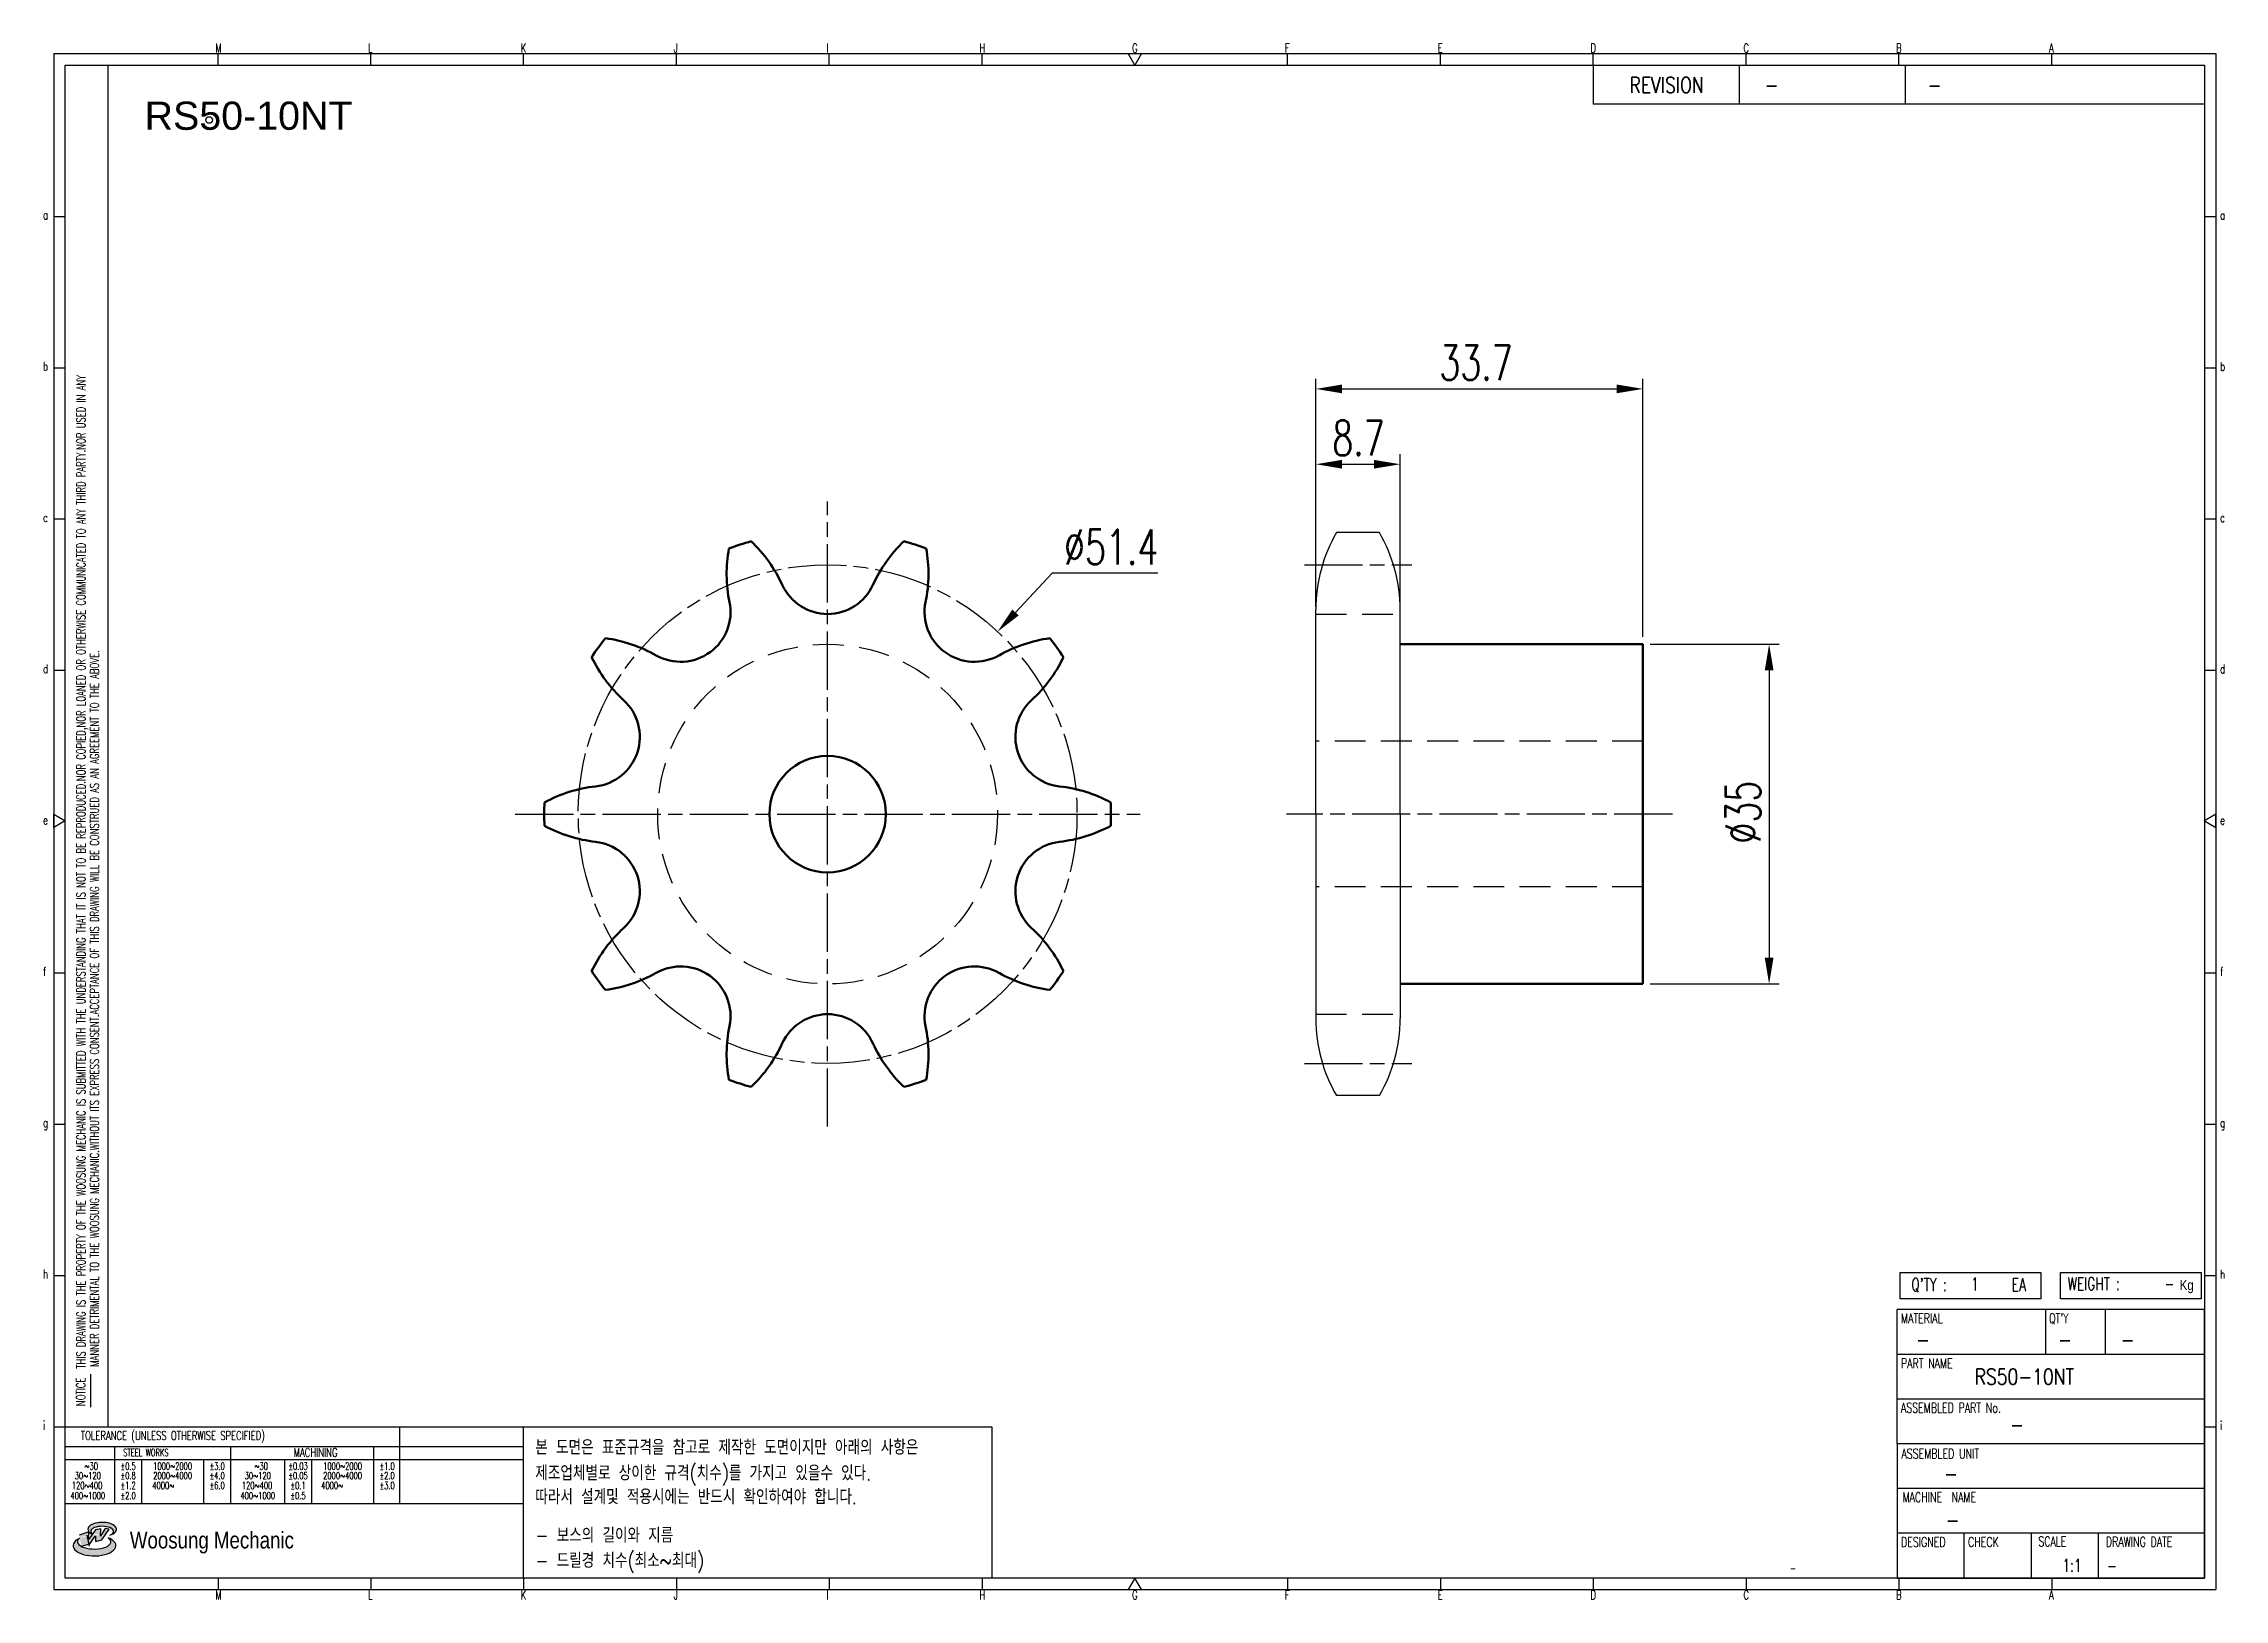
# Model space of a CAD drawing. Header units: millimetres. Extents: x 8308 to 8533, y 4751 to 4911.
import ezdxf
from ezdxf.enums import TextEntityAlignment as Align

# ---------------------------------------------------------------- set-up
doc = ezdxf.new("R2010")
doc.units = ezdxf.units.MM
for name, pattern in [('AM_ISO08W050', [18, 12, -1.5, 3, -1.5]), ('AM_ISO08W050x2', [9, 6, -0.75, 1.5, -0.75]), ('HIDDEN', [9.525, 6.35, -3.175])]:
    doc.linetypes.add(name, pattern=pattern)
for name, color, linetype, lineweight in [('23', 40, 'AM_ISO08W050', 25), ('AM_0N', 7, 'Continuous', 50), ('VIS', 7, 'Continuous', 50)]:
    doc.layers.add(name, color=color, linetype=linetype, lineweight=lineweight)
for name, color, linetype in [('HL', 2, 'HIDDEN'), ('S-DIM', 7, 'Continuous'), ('TITLE', 7, 'Continuous'), ('도면레이아웃', 7, 'Continuous')]:
    doc.layers.add(name, color=color, linetype=linetype)
doc.styles.add('HAN', font='ROMANS.shx', dxfattribs={"width": 0.7, "bigfont": 'whgtxt.shx'})
doc.styles.add('HKD_ST2', font='romans.shx', dxfattribs={"width": 0.7, "height": 4, "bigfont": '@extfont2.shx'})
doc.styles.add('HSG', font='SIMPLEX.shx', dxfattribs={"width": 0.7, "bigfont": 'HSG.shx'})
doc.styles.add('ROMANS', font='romans.shx', dxfattribs={"width": 0.7, "bigfont": 'whgtxt.shx'})
doc.styles.add('SLDTEXTSTYLE4', font='arial.ttf', dxfattribs={"width": 0.8})
doc.styles.get("Standard").update_dxf_attribs({"font": 'arial.ttf'})
doc.dimstyles.new('APP6', dxfattribs={"dimscale": 1.5, "dimtxt": 2.4, "dimasz": 1.8, "dimexe": 0.7, "dimexo": 0.5, "dimgap": 0.6, "dimtad": 1, "dimtoh": 1, "dimdec": 1, "dimrnd": 0.01, "dimzin": 9, "dimdsep": 46, "dimtxsty": 'HSG', "dimcen": 0, "dimclrd": 1, "dimclre": 1, "dimclrt": 256, "dimazin": 2, "dimtp": 1, "dimtm": 1, "dimtfac": 0.5, "dimtdec": 1, "dimtofl": 0, "dimtmove": 0, "dimatfit": 3, "dimfxl": 0, "dimtvp": 1, "dimtolj": 2, "dimlwd": -1, "dimlwe": -1, "dimarcsym": 0})

# ---------------------------------------------------------------- blocks, each defined once
blk = doc.blocks.new('SUYWSHJH')
at = {"layer": '도면레이아웃'}
h = blk.add_hatch(color=10, dxfattribs=at)
h.paths.add_polyline_path([(1.544, 35.177), (1.554, 34.966), (1.779, 35.034), (2.054, 35.422), (1.908, 35.446), (1.728, 35.167), (1.741, 35.439), (1.547, 35.405), (1.292, 35.041), (1.295, 35.33), (0.943, 35.208), (1.03, 34.8), (1.336, 34.885)])
edge = h.paths.add_edge_path()
edge.add_ellipse((1.795, 35.421), major_axis=(-0.53, 0), ratio=0.487785, start_angle=122.36065, end_angle=403.39574)
edge.add_line((1.411, 35.244), (1.419, 35.261))
edge.add_ellipse((1.798, 35.344), major_axis=(-0.423, 0), ratio=0.444396, start_angle=131.58977, end_angle=386.19408, ccw=False)
edge = h.paths.add_edge_path()
edge.add_ellipse((1.512, 34.815), major_axis=(-0.793, 0), ratio=0.480113, start_angle=314.67633, end_angle=590.85213)
edge.add_ellipse((1.501, 34.958), major_axis=(-0.62, 0), ratio=0.43311, start_angle=331.7024, end_angle=574.42495, ccw=False)
for p, q in [((0, 90.118), (80.15, 90.118)), ((0, 90.118), (0, 33.191)), ((6.089, 89.693), (6.089, 90.118)), ((11.753, 89.693), (11.753, 90.118)), ((17.418, 89.693), (17.418, 90.118)), ((23.082, 89.693), (23.082, 90.118)), ((28.746, 89.693), (28.746, 90.118)), ((34.411, 89.693), (34.411, 90.118)), ((45.739, 89.693), (45.739, 90.118)), ((51.404, 89.693), (51.404, 90.118)), ((57.068, 89.693), (57.068, 90.118)), ((62.732, 89.693), (62.732, 90.118)), ((68.397, 89.693), (68.397, 90.118)), ((74.061, 89.693), (74.061, 90.118)), ((80.15, 90.118), (80.15, 33.191)), ((0, 84.085), (0.425, 84.085)), ((79.725, 84.085), (80.15, 84.085)), ((0, 78.478), (0.425, 78.478)), ((79.725, 78.478), (80.15, 78.478)), ((0, 72.87), (0.425, 72.87)), ((79.725, 72.87), (80.15, 72.87)), ((0, 67.262), (0.425, 67.262)), ((79.725, 67.262), (80.15, 67.262)), ((0, 56.047), (0.425, 56.047)), ((79.725, 56.047), (80.15, 56.047)), ((0, 50.439), (0.425, 50.439)), ((79.725, 50.439), (80.15, 50.439)), ((0, 44.832), (0.425, 44.832)), ((79.725, 44.832), (80.15, 44.832)), ((1.377, 39.947), (1.377, 41.174)), ((0, 39.224), (0.425, 39.224)), ((79.725, 39.224), (80.15, 39.224)), ((0, 33.191), (80.15, 33.191)), ((6.089, 33.616), (6.089, 33.191)), ((11.753, 33.616), (11.753, 33.191)), ((17.418, 33.616), (17.418, 33.191)), ((23.082, 33.616), (23.082, 33.191)), ((28.746, 33.616), (28.746, 33.191)), ((34.411, 33.616), (34.411, 33.191)), ((45.739, 33.616), (45.739, 33.191)), ((51.404, 33.616), (51.404, 33.191)), ((57.068, 33.616), (57.068, 33.191)), ((62.732, 33.616), (62.732, 33.191)), ((68.397, 33.616), (68.397, 33.191)), ((74.061, 33.616), (74.061, 33.191))]:
    blk.add_line(p, q)
at = {"color": 2}
for p, q in [((2.017, 39.224), (2.017, 89.693)), ((0.425, 39.224), (17.418, 39.224)), ((12.816, 39.224), (12.816, 36.382)), ((17.418, 33.616), (17.418, 39.224)), ((0.425, 38.487), (17.418, 38.487)), ((0.425, 38.012), (17.418, 38.012)), ((2.257, 38.487), (2.257, 36.382)), ((3.257, 38.012), (3.257, 36.382)), ((5.557, 38.012), (5.557, 36.382)), ((6.557, 38.5), (6.557, 36.382)), ((8.557, 38.012), (8.557, 36.382)), ((9.557, 38.026), (9.557, 36.382)), ((11.857, 38.487), (11.857, 36.382)), ((0.425, 36.382), (17.418, 36.382))]:
    blk.add_line(p, q, dxfattribs=at)
at = {"color": 6, "ltscale": 0.5}
for p, q in [((57.068, 89.693), (57.068, 88.246)), ((62.47, 89.693), (62.47, 88.246)), ((68.635, 89.693), (68.635, 88.246)), ((79.725, 88.246), (57.068, 88.246)), ((68.336, 38.59), (68.336, 43.563)), ((79.725, 43.563), (68.336, 43.563)), ((73.827, 43.563), (73.827, 41.905)), ((76.037, 43.563), (76.037, 41.905)), ((79.725, 38.59), (79.725, 43.563)), ((79.725, 41.905), (68.336, 41.905)), ((79.725, 40.248), (68.336, 40.248)), ((68.336, 38.59), (68.336, 33.616)), ((79.725, 38.59), (68.336, 38.59)), ((79.725, 33.616), (79.725, 38.59)), ((79.725, 36.932), (68.336, 36.932)), ((79.725, 35.274), (68.336, 35.274)), ((70.822, 33.616), (70.822, 35.274)), ((73.309, 33.616), (73.309, 35.274)), ((75.796, 33.616), (75.796, 35.274)), ((68.336, 33.616), (79.725, 33.616))]:
    blk.add_line(p, q, dxfattribs=at)
for points in [[(40.075, 89.693), (39.83, 90.118), (40.32, 90.118)], [(0.425, 89.693), (79.725, 89.693), (79.725, 33.616), (0.425, 33.616)], [(0.425, 61.679), (0, 61.433), (0, 61.924)], [(79.725, 61.679), (80.15, 61.433), (80.15, 61.924)], [(40.075, 33.616), (39.83, 33.191), (40.32, 33.191)]]:
    blk.add_lwpolyline(points, close=True)
at = {"layer": 'TITLE', "color": 20}
for p, q in [((68.449, 43.961), (68.449, 44.936)), ((68.449, 44.936), (73.654, 44.936)), ((73.654, 44.936), (73.654, 43.961)), ((74.39, 43.961), (74.39, 44.936)), ((74.39, 44.936), (79.595, 44.936)), ((79.595, 44.936), (79.595, 43.961)), ((73.654, 43.961), (68.449, 43.961)), ((79.595, 43.961), (74.39, 43.961))]:
    blk.add_line(p, q, dxfattribs=at)
at = {"layer": '도면레이아웃'}
for p, q in [((1.295, 35.33), (0.943, 35.208)), ((1.03, 34.8), (1.336, 34.885)), ((1.224, 35.208), (1.311, 34.8)), ((1.224, 35.208), (1.224, 35.208)), ((1.547, 35.405), (1.292, 35.041)), ((1.292, 35.041), (1.295, 35.33)), ((1.336, 34.885), (1.544, 35.177)), ((1.419, 35.261), (1.411, 35.244)), ((1.544, 35.177), (1.554, 34.966)), ((1.741, 35.439), (1.547, 35.405)), ((1.554, 34.966), (1.779, 35.034)), ((1.908, 35.446), (1.728, 35.167)), ((1.728, 35.167), (1.741, 35.439)), ((1.779, 35.034), (2.054, 35.422)), ((2.054, 35.422), (1.908, 35.446))]:
    blk.add_line(p, q, dxfattribs=at)
for centre, major_axis, ratio, start_param, end_param in [((1.795, 35.421), (-0.53, 0), 0.487785, 2.135596, 7.040584), ((1.512, 34.815), (-0.793, 0), 0.480113, 5.492138, 10.312315), ((1.501, 34.958), (-0.62, 0), 0.43311, 5.789299, 10.025607), ((1.798, 35.344), (-0.423, 0), 0.444396, 2.296675, 6.740358)]:
    blk.add_ellipse(centre, major_axis=major_axis, ratio=ratio, start_param=start_param, end_param=end_param, dxfattribs=at)
at = {"color": 4, "style": 'HKD_ST2', "width": 0.7}
for s, p in [('M', (5.988, 90.164)), ('L', (11.652, 90.164)), ('K', (17.316, 90.164)), ('J', (22.981, 90.164)), ('I', (28.645, 90.164)), ('H', (34.309, 90.164)), ('G', (39.974, 90.164)), ('F', (45.638, 90.164)), ('E', (51.302, 90.164)), ('D', (56.967, 90.164)), ('C', (62.631, 90.164)), ('B', (68.295, 90.164)), ('A', (73.96, 90.164)), ('a', (-0.395, 83.976)), ('a', (80.305, 83.97)), ('b', (-0.395, 78.368)), ('b', (80.305, 78.362)), ('c', (-0.395, 72.76)), ('c', (80.305, 72.754)), ('d', (-0.395, 67.153)), ('d', (80.305, 67.147)), ('e', (-0.395, 61.545)), ('e', (80.305, 61.539)), ('f', (-0.395, 55.937)), ('f', (80.305, 55.931)), ('g', (-0.395, 50.33)), ('g', (80.305, 50.324)), ('h', (-0.395, 44.722)), ('h', (80.305, 44.716)), ('i', (-0.395, 39.114)), ('i', (80.305, 39.108)), ('M', (5.988, 32.824)), ('L', (11.652, 32.824)), ('K', (17.316, 32.824)), ('J', (22.981, 32.824)), ('I', (28.645, 32.824)), ('H', (34.309, 32.824)), ('G', (39.974, 32.824)), ('F', (45.638, 32.824)), ('E', (51.302, 32.824)), ('D', (56.967, 32.824)), ('C', (62.631, 32.824)), ('B', (68.295, 32.824)), ('A', (73.96, 32.824))]:
    blk.add_text(s, height=0.326, dxfattribs=at).set_placement(p)
for s, height, style, width, p in [('REVISION', 0.5806, 'HAN', 0.8, (58.415, 88.664)), ('-', 0.581, 'HAN', 0.8, (63.426, 88.664)), ('-', 0.581, 'HAN', 0.8, (69.468, 88.664)), ("Q'TY : ", 0.4746, 'HKD_ST2', 0.7, (68.857, 44.253)), ('1', 0.475, 'HKD_ST2', 0.7, (71.071, 44.275)), ('EA', 0.4746, 'HKD_ST2', 0.7, (72.578, 44.253)), ('WEIGHT : ', 0.4746, 'HKD_ST2', 0.7, (74.65, 44.286)), ('-', 0.581, 'HAN', 0.8, (69.029, 42.157)), ('-', 0.581, 'HAN', 0.8, (74.289, 42.157)), ('-', 0.581, 'HAN', 0.8, (76.623, 42.157)), ('-', 0.581, 'HAN', 0.8, (72.515, 39.013)), ('-', 0.581, 'HAN', 0.8, (70.067, 37.189)), ('-', 0.581, 'HAN', 0.8, (70.126, 35.48)), ('1:1', 0.4746, 'HKD_ST2', 0.7, (74.458, 33.848)), ('-', 0.475, 'HKD_ST2', 0.7, (76.112, 33.837))]:
    blk.add_text(s, height=height, dxfattribs=dict(style=style, width=width)).set_placement(p)
at = {"color": 6, "style": 'HKD_ST2', "width": 0.7}
for s, p in [(' THIS DRAWING IS THE PROPERTY OF THE WOOSUNG MECHANIC IS SUBMITTED WITH THE UNDERSTANDING THAT IT IS NOT TO BE REPRODUCED.NOR COPIED,NOR LOANED OR OTHERWISE COMMUNICATED TO ANY THIRD PARTY.NOR USED IN ANY', (1.173, 41.217)), ('MANNER DETRIMENTAL TO THE WOOSUNG MECHANIC.WITHOUT ITS EXPRESS CONSENT.ACCEPTANCE OF THIS DRAWING WILL BE CONSTRUED AS AN AGREEMENT TO THE ABOVE.', (1.672, 41.447))]:
    blk.add_text(s, height=0.326266, rotation=90, dxfattribs=at).set_placement(p)
at = {"style": 'HKD_ST2', "width": 0.7}
blk.add_text('-', height=0.475, dxfattribs=at).set_placement((78.613, 44.286), align=Align.RIGHT)
at = {"color": 4, "style": 'HKD_ST2', "width": 0.7}
for s, height, p in [('MATERIAL', 0.3651, (68.474, 43.425)), ("QT'Y", 0.3651, (73.965, 43.425)), ('PART NAME', 0.3651, (68.474, 41.756)), ('ASSEMBLED PART No.', 0.36511, (68.474, 40.109)), ('ASSEMBLED UNIT', 0.36511, (68.49, 38.408)), ('MACHINE  NAME', 0.36511, (68.532, 36.794)), ('DESIGNED', 0.3651, (68.474, 35.136)), ('CHECK', 0.3651, (70.961, 35.136)), ('SCALE', 0.3651, (73.566, 35.153)), ('DRAWING DATE', 0.36511, (76.071, 35.141))]:
    blk.add_text(s, height=height, dxfattribs=at).set_placement(p, align=Align.TOP_LEFT)
at = {"style": 'HKD_ST2', "width": 0.7}
blk.add_text('NOTICE', height=0.3263, rotation=90, dxfattribs=at).set_placement((1.163, 39.988))
for s, height, style, width, p in [('TOLERANCE (UNLESS OTHERWISE SPECIFIED)', 0.32627, 'HKD_ST2', 0.7, (4.417, 38.896)), ('-', 0.326, 'ROMANS', 0.65, (64.469, 33.975))]:
    blk.add_text(s, height=height, dxfattribs=dict(style=style, width=width)).set_placement(p, align=Align.MIDDLE_CENTER)
at = {"color": 4, "style": 'HKD_ST2', "width": 0.7}
for s, height, p in [('STEEL WORKS', 0.26101, (3.416, 38.268)), ('MACHINING', 0.3263, (9.707, 38.27)), ('%%P0.5', 0.261, (2.757, 37.762)), ('%%P0.8', 0.261, (2.757, 37.411)), ('%%P3.0', 0.261, (6.057, 37.762)), ('%%P4.0', 0.261, (6.057, 37.411)), ('%%P0.03', 0.261, (9.057, 37.762)), ('%%P0.05', 0.261, (9.057, 37.411)), ('%%P1.0', 0.261, (12.357, 37.762)), ('%%P2.0', 0.261, (12.357, 37.411)), ('%%P1.2', 0.261, (2.757, 37.045)), ('%%P2.0', 0.261, (2.757, 36.67)), ('%%P6.0', 0.261, (6.057, 37.045)), ('%%P0.1', 0.261, (9.057, 37.045)), ('%%P0.5', 0.261, (9.057, 36.67)), ('%%P3.0', 0.261, (12.357, 37.045))]:
    blk.add_text(s, height=height, dxfattribs=at).set_placement(p, align=Align.MIDDLE)
for s, height, p in [('30%%126120', 0.261, (1.263, 37.411)), ('%%12630', 0.261, (1.389, 37.762)), ('2000%%1264000', 0.26101, (4.407, 37.411)), ('1000%%1262000', 0.26101, (4.407, 37.762)), ('30%%126120', 0.261, (7.563, 37.411)), ('%%12630', 0.261, (7.689, 37.762)), ('2000%%1264000', 0.26101, (10.707, 37.411)), ('1000%%1262000', 0.26101, (10.707, 37.762)), ('400%%1261000', 0.26101, (1.263, 36.67)), ('120%%126400', 0.26101, (1.237, 37.045)), ('4000%%126', 0.261, (4.061, 37.045)), ('400%%1261000', 0.26101, (7.563, 36.67)), ('120%%126400', 0.26101, (7.537, 37.045)), ('4000%%126', 0.261, (10.321, 37.045))]:
    blk.add_text(s, height=height, dxfattribs=at).set_placement(p, align=Align.MIDDLE_CENTER)
at = {"color": 1, "style": 'SLDTEXTSTYLE4', "width": 0.8}
blk.add_text('Woosung Mechanic', height=0.61957, dxfattribs=at).set_placement((2.822, 34.711))
at = {"layer": 'TITLE', "width": 0.8}
blk.add_text('Kg', height=0.3789, dxfattribs=at).set_placement((78.807, 44.286))
blk = doc.blocks.new('*D46')
at = {"layer": 'Defpoints', "color": 0, "transparency": 16777216}
for p in [(8406.67, 4850.42), (8371.64, 4812.84)]:
    blk.add_point(p, dxfattribs=at)
at = {"layer": 'S-DIM', "color": 1, "transparency": 16777216}
for p, q in [((8412.29, 4856.44), (8408.51, 4852.39)), ((8423.17, 4856.44), (8412.29, 4856.44))]:
    blk.add_line(p, q, dxfattribs=at)
blk.add_solid([(8408.19, 4852.7), (8408.84, 4852.09), (8406.67, 4850.42)], dxfattribs=at)
at = {"layer": 'S-DIM', "transparency": 16777216, "insert": (8418.37, 4859.14), "char_height": 3.6, "attachment_point": 5, "style": 'HSG'}
blk.add_mtext('\\A2;∅51.4', dxfattribs=at)
blk = doc.blocks.new('*D47')
at = {"layer": 'Defpoints', "color": 0, "transparency": 16777216}
for p in [(8448.15, 4867.67), (8439.45, 4852.69), (8448.15, 4852.69)]:
    blk.add_point(p, dxfattribs=at)
at = {"layer": 'S-DIM', "color": 1, "transparency": 16777216}
for p, q in [((8439.45, 4853.44), (8439.45, 4868.72)), ((8448.15, 4853.44), (8448.15, 4868.72)), ((8442.15, 4867.67), (8445.45, 4867.67))]:
    blk.add_line(p, q, dxfattribs=at)
for points in [[(8442.15, 4868.12), (8442.15, 4867.22), (8439.45, 4867.67)], [(8445.45, 4868.12), (8445.45, 4867.22), (8448.15, 4867.67)]]:
    blk.add_solid(points, dxfattribs=at)
at = {"layer": 'S-DIM', "transparency": 16777216, "insert": (8443.84, 4870.37), "char_height": 3.6, "attachment_point": 5, "style": 'HSG'}
blk.add_mtext('\\A2;8.7', dxfattribs=at)
blk = doc.blocks.new('*D48')
at = {"layer": 'Defpoints', "color": 0, "transparency": 16777216}
for p in [(8473.15, 4875.43), (8439.45, 4852.24), (8473.15, 4849.13)]:
    blk.add_point(p, dxfattribs=at)
at = {"layer": 'S-DIM', "color": 1, "transparency": 16777216}
for p, q in [((8439.45, 4852.99), (8439.45, 4876.48)), ((8442.15, 4875.43), (8470.45, 4875.43)), ((8473.15, 4849.88), (8473.15, 4876.48))]:
    blk.add_line(p, q, dxfattribs=at)
for points in [[(8442.15, 4875.88), (8442.15, 4874.98), (8439.45, 4875.43)], [(8470.45, 4875.88), (8470.45, 4874.98), (8473.15, 4875.43)]]:
    blk.add_solid(points, dxfattribs=at)
at = {"layer": 'S-DIM', "transparency": 16777216, "insert": (8455.95, 4878.13), "char_height": 3.6, "attachment_point": 5, "style": 'HSG'}
blk.add_mtext('\\A2;33.7', dxfattribs=at)
blk = doc.blocks.new('*D49')
at = {"layer": 'Defpoints', "color": 0, "transparency": 16777216}
for p in [(8473.15, 4849.13), (8473.15, 4814.13), (8486.15, 4814.13)]:
    blk.add_point(p, dxfattribs=at)
at = {"layer": 'S-DIM', "color": 1, "transparency": 16777216}
for p, q in [((8473.9, 4849.13), (8487.2, 4849.13)), ((8486.15, 4846.43), (8486.15, 4816.83)), ((8473.9, 4814.13), (8487.2, 4814.13))]:
    blk.add_line(p, q, dxfattribs=at)
for points in [[(8485.7, 4846.43), (8486.6, 4846.43), (8486.15, 4849.13)], [(8485.7, 4816.83), (8486.6, 4816.83), (8486.15, 4814.13)]]:
    blk.add_solid(points, dxfattribs=at)
at = {"layer": 'S-DIM', "transparency": 16777216, "insert": (8483.45, 4831.83), "char_height": 3.6, "attachment_point": 5, "rotation": 90, "style": 'HSG'}
blk.add_mtext('\\A2;%%c35', dxfattribs=at)

msp = doc.modelspace()

# ---------------------------------------------------------------- linework, layer by layer
for p, q in [((8446.02, 4860.63), (8441.58, 4860.63)), ((8439.45, 4831.63), (8439.45, 4852.69)), ((8448.15, 4831.63), (8448.15, 4852.69)), ((8439.45, 4831.63), (8439.45, 4810.57)), ((8448.15, 4831.63), (8448.15, 4810.57)), ((8446.02, 4802.63), (8441.58, 4802.63))]:
    msp.add_line(p, q)
at = {"color": 4}
msp.add_lwpolyline([(8357.84, 4768.53), (8406.09, 4768.53), (8406.09, 4752.94), (8357.84, 4752.94)], close=True, dxfattribs=at)
msp.add_circle((8325.46, 4903.13), 0.336)
for centre, start, end in [((8455.32, 4852.69), 150, 180), ((8432.27, 4852.69), 0, 30), ((8455.32, 4810.57), 180, 210), ((8432.27, 4810.57), 330, 0)]:
    msp.add_arc(centre, 15.87, start, end)
at = {"layer": '23', "color": 4, "linetype": 'AM_ISO08W050x2'}
for p, q in [((8389.16, 4799.44), (8389.16, 4863.82)), ((8438.27, 4857.32), (8449.33, 4857.32)), ((8356.97, 4831.63), (8421.35, 4831.63)), ((8476.18, 4831.63), (8436.42, 4831.63)), ((8438.27, 4805.94), (8449.33, 4805.94))]:
    msp.add_line(p, q, dxfattribs=at)
msp.add_circle((8389.16, 4831.63), 25.69, dxfattribs=at)
at = {"layer": 'AM_0N'}
for centre, radius, start, end in [((8389.16, 4831.63), 29.19, 105.6322, 110.3678), ((8371.17, 4849.17), 14.63, 24.5, 46.2564), ((8407.14, 4849.17), 14.63, 133.7436, 155.5), ((8389.16, 4831.63), 29.19, 69.6322, 74.3678), ((8393.39, 4856.39), 14.63, 169.7436, 191.5), ((8384.92, 4856.39), 14.63, 348.5, 10.2564), ((8389.16, 4857.37), 5.13, 204.5, 335.5), ((8374.03, 4852.45), 5.13, 240.5, 11.5), ((8404.28, 4852.45), 5.13, 168.5, 299.5), ((8389.16, 4831.63), 29.19, 141.6322, 146.3678), ((8364.3, 4835.25), 14.63, 60.5, 82.2564), ((8414.02, 4835.25), 14.63, 97.7436, 119.5), ((8389.16, 4831.63), 29.19, 33.6322, 38.3678), ((8378.03, 4854.15), 14.63, 205.7436, 227.5), ((8400.28, 4854.15), 14.63, 312.5, 334.2564), ((8364.68, 4839.58), 5.13, 276.5, 47.5), ((8413.63, 4839.58), 5.13, 132.5, 263.5), ((8366.92, 4819.95), 14.63, 96.5, 118.2564), ((8411.4, 4819.95), 14.63, 61.7436, 83.5), ((8389.16, 4831.63), 29.19, 177.6322, 182.3678), ((8389.16, 4831.63), 29.19, 357.6322, 2.3678), ((8366.92, 4843.31), 14.63, 241.7436, 263.5), ((8411.4, 4843.31), 14.63, 276.5, 298.2564), ((8364.68, 4823.68), 5.13, 312.5, 83.5), ((8413.63, 4823.68), 5.13, 96.5, 227.5), ((8378.03, 4809.11), 14.63, 132.5, 154.2564), ((8400.28, 4809.11), 14.63, 25.7436, 47.5), ((8389.16, 4831.63), 29.19, 213.6322, 218.3678), ((8364.3, 4828.01), 14.63, 277.7436, 299.5), ((8374.03, 4810.81), 5.13, 348.5, 119.5), ((8404.28, 4810.81), 5.13, 60.5, 191.5), ((8414.02, 4828.01), 14.63, 240.5, 262.2564), ((8389.16, 4831.63), 29.19, 321.6322, 326.3678), ((8393.39, 4806.87), 14.63, 168.5, 190.2564), ((8389.16, 4805.89), 5.13, 24.5, 155.5), ((8384.92, 4806.87), 14.63, 349.7436, 11.5), ((8371.17, 4814.09), 14.63, 313.7436, 335.5), ((8407.14, 4814.09), 14.63, 204.5, 226.2564), ((8389.16, 4831.63), 29.19, 249.6322, 254.3678), ((8389.16, 4831.63), 29.19, 285.6322, 290.3678)]:
    msp.add_arc(centre, radius, start, end, dxfattribs=at)
at = {"layer": 'HL', "ltscale": 0.5}
for p, q in [((8439.45, 4852.24), (8448.15, 4852.24)), ((8473.15, 4839.13), (8439.45, 4839.13)), ((8473.15, 4824.13), (8439.45, 4824.13)), ((8439.45, 4811.03), (8448.15, 4811.03))]:
    msp.add_line(p, q, dxfattribs=at)
msp.add_circle((8389.16, 4831.63), 17.5, dxfattribs=at)
at = {"layer": 'VIS'}
for p, q in [((8473.15, 4849.13), (8448.15, 4849.13)), ((8473.15, 4849.13), (8473.15, 4814.13)), ((8473.15, 4814.13), (8448.15, 4814.13))]:
    msp.add_line(p, q, dxfattribs=at)
msp.add_circle((8389.16, 4831.63), 6, dxfattribs=at)

# ---------------------------------------------------------------- block references
at = {"xscale": 2.779053458626894, "yscale": 2.779053458626894, "zscale": 2.779053458626894}
msp.add_blockref('SUYWSHJH', (8309.44, 4659.52), dxfattribs=at)

# ---------------------------------------------------------------- texts
at = {"color": 2}
msp.add_text('RS50-10NT', height=2.904, dxfattribs=at).set_placement((8318.8, 4902.12))
at = {"style": 'HAN', "width": 0.8}
msp.add_text('RS50-10NT', height=1.614, dxfattribs=at).set_placement((8507.33, 4772.87))
at = {"color": 4, "style": 'HAN', "width": 0.8}
for s, p in [('본 도면은 표준규격을 참고로 제작한 도면이지만 아래의 사항은', (8359.05, 4765.64)), ('제조업체별로 상이한 규격(치수)를 가지고 있을수 있다.', (8359.05, 4762.99)), ('따라서 설계및 적용시에는 반드시 확인하여야 합니다.', (8359.05, 4760.54)), ('- 보스의 길이와 지름', (8359.05, 4756.58)), ('- 드릴경 치수(최소~최대)', (8359.05, 4753.98))]:
    msp.add_text(s, height=1.5267, dxfattribs=at).set_placement(p)

# ---------------------------------------------------------------- dimensions: what is measured, and where the dimension line sits
at = {"layer": 'S-DIM'}
for base, p1, p2, picture, middle in [((8473.15, 4875.43), (8439.45, 4852.24), (8473.15, 4849.13), '*D48', (8455.95, 4875.43)), ((8448.15, 4867.67), (8439.45, 4852.69), (8448.15, 4852.69), '*D47', (8443.84, 4867.67))]:
    dim = msp.add_linear_dim(base=base, p1=p1, p2=p2, dimstyle='APP6', dxfattribs=at)
    dim.commit()
    dim.dimension.update_dxf_attribs({"geometry": picture, "text_midpoint": middle, "dimtype": 160})
dim = msp.add_diameter_dim_2p(p1=(8371.64, 4812.84), p2=(8406.67, 4850.42), dimstyle='APP6', dxfattribs=at)
dim.commit()
dim.dimension.update_dxf_attribs({"geometry": '*D46', "text_midpoint": (8418.37, 4856.44), "dimtype": 163})
dim = msp.add_linear_dim(base=(8486.15, 4814.13), p1=(8473.15, 4849.13), p2=(8473.15, 4814.13), angle=90, text='%%c<>', dimstyle='APP6', dxfattribs=at)
dim.commit()
dim.dimension.update_dxf_attribs({"geometry": '*D49', "text_midpoint": (8486.15, 4831.83), "dimtype": 160})

doc.saveas('drawing.dxf')
